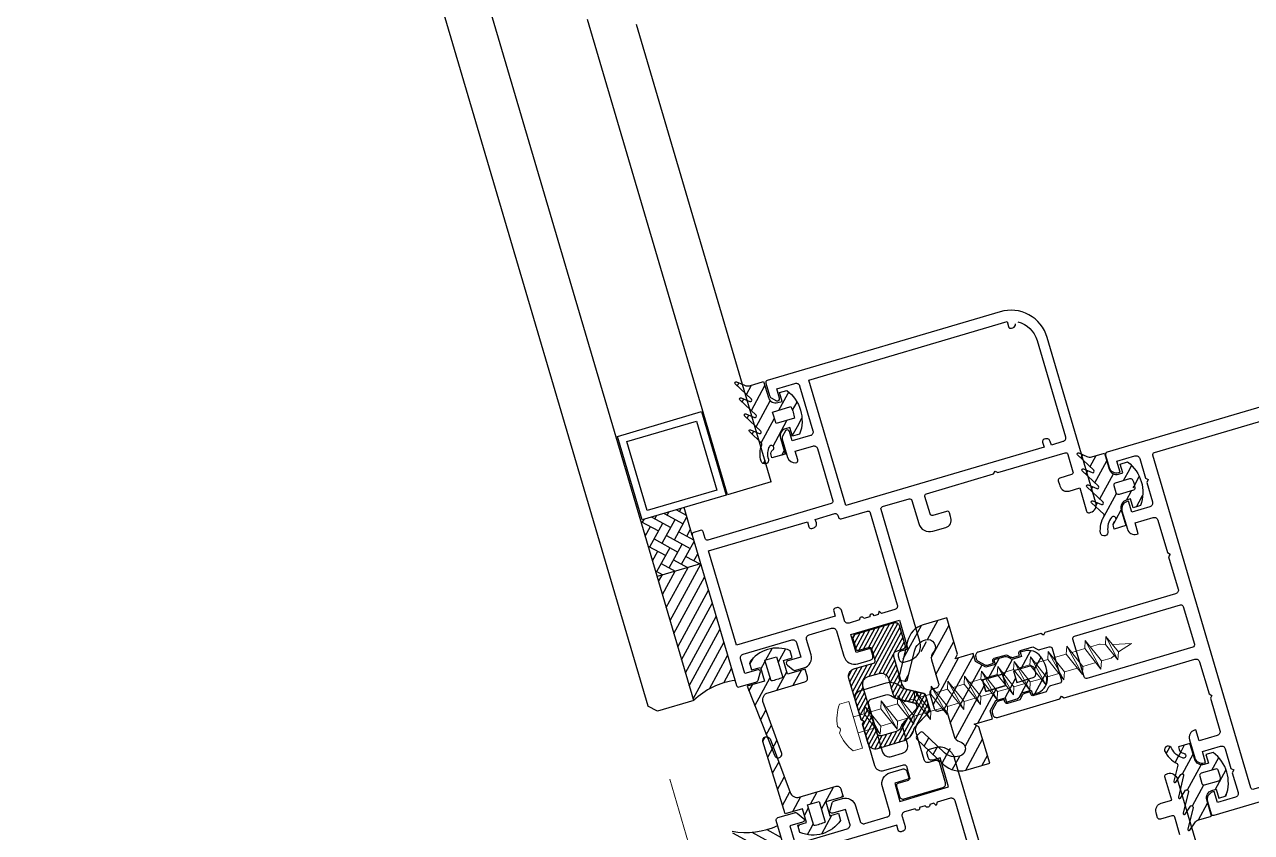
# Model space of a CAD drawing. Header units: millimetres. Extents: x 62878 to 70819, y -67946 to -61850.
# Drawn here: x 63653.77 to 63669.99, y -65542.77 to -65532.09 of the extents above; entities that cross this region are included whole.
import ezdxf

# ---------------------------------------------------------------- set-up
doc = ezdxf.new("R2010")
doc.units = ezdxf.units.MM
doc.layers.add('DOGRAMA', color=171, linetype='Continuous', lineweight=0)
doc.layers.add('GOR-1-yeni', color=46, linetype='Continuous', lineweight=9)
doc.layers.add('DOĞRAMA-yeni', color=40, linetype='Continuous')
pattern_1 = [(61.42666, (63707.5034, -65643.37376), (0.13941514, -0.07592747), [])]

# ---------------------------------------------------------------- blocks, each defined once
blk = doc.blocks.new('a2we')
at = {"lineweight": 5, "ltscale": 0.5}
for p, q in [((-196.01, -415.29), (-196.59, -417.25)), ((-196.01, -415.29), (-195.46, -417.71)), ((-197.57, -417.61), (-196.57, -417.24)), ((-194.16, -418.26), (-197.57, -417.61)), ((-195.16, -418.63), (-197.57, -417.61)), ((-197.11, -419.74), (-197.11, -418.43)), ((-196.89, -417.9), (-197.1, -418.34)), ((-196.57, -417.24), (-194.16, -418.26)), ((-194.16, -418.26), (-195.16, -418.63)), ((-198.11, -420.11), (-197.11, -419.74)), ((-197.11, -419.74), (-193.92, -421.04)), ((-197.11, -419.74), (-193.92, -421.04)), ((-195.16, -418.63), (-194.93, -419.3)), ((-194.92, -420.63), (-194.92, -419.36)), ((-194.92, -421.4), (-198.11, -420.11)), ((-193.92, -421.04), (-198.11, -420.11)), ((-197.11, -422.3), (-197.11, -420.51)), ((-193.92, -421.04), (-194.92, -421.4)), ((-194.92, -423.19), (-194.92, -421.4)), ((-198.11, -422.66), (-197.11, -422.3)), ((-194.92, -423.96), (-198.11, -422.66)), ((-193.92, -423.59), (-198.11, -422.66)), ((-197.11, -422.3), (-193.92, -423.59)), ((-197.11, -422.3), (-193.92, -423.59)), ((-197.11, -424.85), (-197.11, -423.07)), ((-198.11, -425.21), (-197.11, -424.85)), ((-197.11, -424.85), (-193.92, -426.15)), ((-197.11, -424.85), (-193.92, -426.15)), ((-193.92, -423.59), (-194.92, -423.96)), ((-194.92, -425.74), (-194.92, -423.96)), ((-194.92, -426.51), (-198.11, -425.21)), ((-193.92, -426.15), (-198.11, -425.21)), ((-197.11, -427.31), (-197.11, -425.62)), ((-193.92, -426.15), (-194.92, -426.51)), ((-194.92, -428.2), (-194.92, -426.51)), ((-198.11, -427.67), (-197.11, -427.31)), ((-194.92, -428.97), (-198.11, -427.67)), ((-193.92, -428.6), (-198.11, -427.67)), ((-197.11, -427.31), (-193.92, -428.6)), ((-197.11, -427.31), (-193.92, -428.6)), ((-197.11, -429.56), (-197.11, -428.02)), ((-198.11, -429.92), (-197.11, -429.56)), ((-197.11, -429.56), (-193.92, -430.86)), ((-197.11, -429.56), (-193.92, -430.86)), ((-193.92, -428.6), (-194.92, -428.97)), ((-194.92, -430.45), (-194.92, -428.97)), ((-194.92, -431.22), (-198.11, -429.92)), ((-193.92, -430.86), (-198.11, -429.92)), ((-197.11, -431.81), (-197.11, -430.28)), ((-193.92, -430.86), (-194.92, -431.22)), ((-194.92, -432.7), (-194.92, -431.22)), ((-198.11, -432.18), (-197.11, -431.81)), ((-194.92, -433.47), (-198.11, -432.18)), ((-193.92, -433.11), (-198.11, -432.18)), ((-197.11, -431.81), (-193.92, -433.11)), ((-197.11, -431.81), (-193.92, -433.11)), ((-197.11, -434.07), (-197.11, -432.53)), ((-198.11, -434.43), (-197.11, -434.07)), ((-194.92, -435.73), (-198.11, -434.43)), ((-193.92, -435.36), (-198.11, -434.43)), ((-197.11, -434.07), (-193.92, -435.36)), ((-197.11, -434.07), (-193.92, -435.36)), ((-193.92, -433.11), (-194.92, -433.47)), ((-194.92, -434.96), (-194.92, -433.47)), ((-197.11, -436.36), (-197.11, -434.79)), ((-193.92, -435.36), (-194.92, -435.73)), ((-194.92, -437.26), (-194.92, -435.73)), ((-198.11, -436.73), (-197.11, -436.36)), ((-194.92, -438.03), (-198.11, -436.73)), ((-193.92, -437.66), (-198.11, -436.73)), ((-197.11, -436.36), (-193.92, -437.66)), ((-197.11, -436.36), (-193.92, -437.66)), ((-197.11, -438.66), (-197.11, -437.13)), ((-193.92, -437.66), (-194.92, -438.03)), ((-198.11, -439.03), (-197.11, -438.66)), ((-194.92, -440.32), (-198.11, -439.03)), ((-193.92, -439.96), (-198.11, -439.03)), ((-197.11, -438.66), (-193.92, -439.96)), ((-197.11, -438.66), (-193.92, -439.96)), ((-197.11, -440.96), (-197.11, -439.43)), ((-194.92, -439.55), (-194.92, -438.03)), ((-198.11, -441.32), (-197.11, -440.96)), ((-197.11, -440.96), (-193.92, -442.26)), ((-193.92, -439.96), (-194.92, -440.32)), ((-194.92, -441.85), (-194.92, -440.32)), ((-194.92, -442.62), (-198.11, -441.32)), ((-193.92, -442.26), (-198.11, -441.32)), ((-197.11, -443.25), (-197.11, -441.73)), ((-193.92, -442.26), (-194.92, -442.62)), ((-194.92, -444.15), (-194.92, -442.62)), ((-198.11, -443.62), (-197.11, -443.25)), ((-194.92, -444.91), (-198.11, -443.62)), ((-193.92, -444.55), (-198.11, -443.62)), ((-197.11, -443.25), (-193.92, -444.55)), ((-197.11, -445.55), (-197.11, -444.02)), ((-198.11, -445.92), (-197.11, -445.55)), ((-193.92, -446.85), (-198.11, -445.92)), ((-194.92, -447.22), (-198.11, -445.92)), ((-197.11, -445.55), (-193.92, -446.85)), ((-197.11, -445.55), (-193.92, -446.85)), ((-193.92, -444.55), (-194.92, -444.91)), ((-194.92, -446.45), (-194.92, -444.91)), ((-197.11, -447.85), (-197.11, -446.32)), ((-193.92, -446.85), (-194.92, -447.22)), ((-194.92, -448.75), (-194.92, -447.22)), ((-197.11, -447.85), (-198.11, -448.22)), ((-194.92, -449.52), (-198.11, -448.22)), ((-198.11, -448.22), (-193.92, -449.15)), ((-193.92, -449.15), (-197.11, -447.85)), ((-197.11, -450.15), (-197.11, -448.62)), ((-193.92, -449.15), (-194.92, -449.52)), ((-198.11, -450.52), (-197.11, -450.15)), ((-194.92, -451.82), (-198.11, -450.52)), ((-193.92, -451.45), (-198.11, -450.52)), ((-197.11, -450.15), (-193.92, -451.45)), ((-194.92, -451.05), (-194.92, -449.52)), ((-197.11, -453.29), (-197.11, -450.92)), ((-193.92, -451.45), (-194.92, -451.82)), ((-194.92, -453.29), (-194.92, -451.82)), ((-192.8, -453.29), (-199.23, -453.29)), ((-199.23, -454.58), (-199.23, -453.29)), ((-192.8, -454.58), (-192.8, -453.29))]:
    blk.add_line(p, q, dxfattribs=at)
blk.add_lwpolyline([(-196.47, -455.66), (-196.11, -455.4), (-195.92, -455.4), (-195.56, -455.66)], dxfattribs=at)
for centre, radius, start, end in [((-196.91, -418.43), 0.2, 155.3251, 180), ((-195.12, -419.36), 0.2, 0, 19.1116), ((-195.66, -449.53), 6.19, 234.7573, 262.4905), ((-196.37, -449.53), 6.19, 277.5095, 305.2427)]:
    blk.add_arc(centre, radius, start, end, dxfattribs=at)

msp = doc.modelspace()

# ---------------------------------------------------------------- hatches: boundary and pattern name
at = {"layer": 'DOGRAMA', "lineweight": -2}
h = msp.add_hatch(dxfattribs=at)
h.set_pattern_fill('ANSI31', color=256, scale=0.05, angle=433.5058, style=0)
h.set_pattern_definition(pattern_1)
edge = h.paths.add_edge_path(flags=16)
edge.add_arc((63663.549, -65537.328), 0.4, 4.8897, 27.9636, ccw=False)
edge.add_line((63663.948, -65537.294), (63663.706, -65537.365))
edge.add_line((63663.706, -65537.365), (63663.661, -65537.212))
edge.add_line((63663.661, -65537.212), (63663.903, -65537.141))
edge = h.paths.add_edge_path()
edge.add_arc((63663.549, -65537.328), 0.5, -20.4432, 53.2966, ccw=False)
edge.add_line((63664.018, -65537.503), (63663.922, -65537.531))
edge.add_line((63663.922, -65537.531), (63663.888, -65537.416))
edge.add_line((63663.888, -65537.416), (63663.831, -65537.433))
edge.add_arc((63663.859, -65537.529), 0.1, 106.4267, 196.4267)
edge.add_line((63663.763, -65537.557), (63663.825, -65537.768))
edge.add_line((63663.825, -65537.768), (63663.652, -65537.819))
edge.add_line((63663.652, -65537.819), (63663.641, -65537.781))
edge.add_arc((63663.704, -65537.763), 0.065, 128.0173, 196.4267, ccw=False)
edge.add_arc((63663.644, -65537.686), 0.0327, 308.0173, 501.8569)
edge.add_arc((63663.791, -65537.764), 0.199, 150.5104, 200.7763)
edge.add_arc((63663.557, -65537.847), 0.05, -162.6012, 14.9121, ccw=False)
edge.add_arc((63663.817, -65537.766), 0.323, 158.041, 197.3673, ccw=False)
edge.add_arc((63663.499, -65537.637), 0.02, 338.041, 406.4267)
edge.add_line((63663.513, -65537.623), (63663.353, -65537.471))
edge.add_arc((63663.364, -65537.46), 0.015, 66.4267, 226.4267, ccw=False)
edge.add_line((63663.37, -65537.447), (63663.483, -65537.496))
edge.add_arc((63663.491, -65537.477), 0.02, 246.4267, 406.4267)
edge.add_line((63663.504, -65537.463), (63663.291, -65537.26))
edge.add_arc((63663.302, -65537.249), 0.015, 66.4267, 226.4267, ccw=False)
edge.add_line((63663.308, -65537.236), (63663.42, -65537.285))
edge.add_arc((63663.428, -65537.266), 0.02, 246.4267, 406.4267)
edge.add_line((63663.442, -65537.252), (63663.229, -65537.049))
edge.add_arc((63663.239, -65537.038), 0.015, 66.4267, 226.4267, ccw=False)
edge.add_line((63663.245, -65537.025), (63663.358, -65537.074))
edge.add_arc((63663.366, -65537.055), 0.02, 246.4267, 406.4267)
edge.add_line((63663.38, -65537.041), (63663.167, -65536.838))
edge.add_arc((63663.177, -65536.827), 0.015, 66.4267, 226.4267, ccw=False)
edge.add_line((63663.183, -65536.814), (63663.288, -65536.859))
edge.add_arc((63663.328, -65536.768), 0.1, 246.4267, 286.4267)
edge.add_line((63663.357, -65536.864), (63663.542, -65536.809))
edge.add_line((63663.542, -65536.809), (63663.605, -65537.02))
edge.add_arc((63663.7, -65536.992), 0.1, 196.4267, 286.4267)
edge.add_line((63663.729, -65537.088), (63663.786, -65537.071))
edge.add_line((63663.786, -65537.071), (63663.752, -65536.956))
edge.add_line((63663.752, -65536.956), (63663.848, -65536.927))
h = msp.add_hatch(dxfattribs=at)
h.set_pattern_fill('ANSI31', color=256, scale=0.05, angle=433.5058, style=0)
h.set_pattern_definition(pattern_1)
edge = h.paths.add_edge_path()
edge.add_arc((63667.853, -65537.707), 0.1, 246.4267, 286.4267)
edge.add_line((63667.881, -65537.803), (63668.047, -65537.754))
edge.add_line((63668.047, -65537.754), (63668.109, -65537.965))
edge.add_arc((63668.205, -65537.936), 0.1, 196.4267, 286.4267)
edge.add_line((63668.234, -65538.032), (63668.291, -65538.015))
edge.add_line((63668.291, -65538.015), (63668.257, -65537.9))
edge.add_line((63668.257, -65537.9), (63668.353, -65537.872))
edge.add_arc((63668.054, -65538.273), 0.5, -20.4432, 53.2966, ccw=False)
edge.add_line((63668.523, -65538.447), (63668.427, -65538.476))
edge.add_line((63668.427, -65538.476), (63668.393, -65538.361))
edge.add_line((63668.393, -65538.361), (63668.335, -65538.378))
edge.add_arc((63668.364, -65538.473), 0.1, 106.4267, 196.4267)
edge.add_line((63668.268, -65538.502), (63668.33, -65538.713))
edge.add_line((63668.33, -65538.713), (63668.177, -65538.758))
edge.add_line((63668.177, -65538.758), (63668.166, -65538.72))
edge.add_arc((63668.228, -65538.702), 0.065, 128.0173, 196.4267, ccw=False)
edge.add_arc((63668.168, -65538.625), 0.0327, 308.0173, 501.8569)
edge.add_arc((63668.331, -65538.756), 0.242, 141.2292, 186.736)
edge.add_arc((63668.042, -65538.798), 0.05, -162.6012, 14.9121, ccw=False)
edge.add_arc((63668.364, -65538.77), 0.372, 149.9266, 186.5782, ccw=False)
edge.add_arc((63668.024, -65538.576), 0.02, 338.041, 406.4267)
edge.add_line((63668.037, -65538.562), (63667.878, -65538.41))
edge.add_arc((63667.888, -65538.399), 0.015, 66.4267, 226.4267, ccw=False)
edge.add_line((63667.894, -65538.385), (63668.007, -65538.435))
edge.add_arc((63668.015, -65538.416), 0.02, 246.4267, 406.4267)
edge.add_line((63668.029, -65538.402), (63667.816, -65538.199))
edge.add_arc((63667.826, -65538.188), 0.015, 66.4267, 226.4267, ccw=False)
edge.add_line((63667.832, -65538.174), (63667.945, -65538.224))
edge.add_arc((63667.953, -65538.205), 0.02, 246.4267, 406.4267)
edge.add_line((63667.967, -65538.191), (63667.754, -65537.988))
edge.add_arc((63667.764, -65537.977), 0.015, 66.4267, 226.4267, ccw=False)
edge.add_line((63667.77, -65537.963), (63667.883, -65538.013))
edge.add_arc((63667.891, -65537.994), 0.02, 246.4267, 406.4267)
edge.add_line((63667.905, -65537.98), (63667.691, -65537.777))
edge.add_arc((63667.702, -65537.766), 0.015, 66.4267, 226.4267, ccw=False)
edge.add_line((63667.708, -65537.752), (63667.813, -65537.798))
edge = h.paths.add_edge_path(flags=16)
edge.add_line((63668.429, -65538.246), (63668.24, -65538.301))
edge.add_arc((63668.232, -65538.273), 0.03, 196.4267, 286.4267, ccw=False)
edge.add_line((63668.203, -65538.281), (63668.175, -65538.185))
edge.add_arc((63668.203, -65538.177), 0.03, 106.4267, 196.4267, ccw=False)
edge.add_line((63668.195, -65538.148), (63668.383, -65538.092))
edge.add_arc((63668.392, -65538.121), 0.03, 24.1931, 106.4267, ccw=False)
edge.add_arc((63668.054, -65538.273), 0.4, 8.6602, 24.1931, ccw=False)
edge.add_arc((63668.42, -65538.217), 0.03, -73.5733, 8.6602, ccw=False)
h = msp.add_hatch(dxfattribs=at)
h.set_pattern_fill('AR-HBONE', color=256, scale=0.03, angle=433.5058, style=0)
h.set_pattern_definition([(331.42666, (63695.68027, -65524.38708), (0.16277867, 0.04799068), [0.36, -0.12]), (61.42666, (63695.78566, -65524.44447), (0.16277867, 0.04799068), [0.36, -0.12])])
h.paths.add_polyline_path([(63662.561, -65538.714), (63662.49, -65538.474), (63661.915, -65538.644), (63662.134, -65539.386), (63662.709, -65539.216)])
h = msp.add_hatch(dxfattribs=at)
h.set_pattern_fill('ANSI31', color=256, scale=0.04, angle=433.5058, style=0)
h.set_pattern_definition([(61.42666, (63713.24399, -65662.84516), (0.11153211, -0.06074198), [])])
h.paths.add_polyline_path([(63662.761, -65539.489, 0.414214), (63662.795, -65539.508), (63663.163, -65540.757, 0.153231), (63662.616, -65541.023), (63662.212, -65539.651)])
h.paths.add_polyline_path([(63662.709, -65539.216), (63662.78, -65539.455, 0.414214), (63662.761, -65539.489), (63662.212, -65539.651), (63662.134, -65539.386)])
at = {"layer": 'DOGRAMA', "lineweight": -2, "ltscale": 5}
h = msp.add_hatch(dxfattribs=at)
h.set_pattern_fill('ANSI31', color=256, scale=0.015, angle=433.5058, style=0)
h.set_pattern_definition([(61.42666, (63707.503397, -65643.37376), (0.041824542, -0.022778242), [])])
edge = h.paths.add_edge_path(flags=16)
edge.add_line((63665.563, -65541.078), (63665.571, -65541.104))
edge.add_arc((63665.542, -65541.113), 0.03, -43.5733, 16.4267, ccw=False)
edge.add_line((63665.564, -65541.133), (63665.385, -65541.322))
edge.add_arc((63665.457, -65541.391), 0.1, 136.4267, 164.2856)
edge.add_arc((63665.265, -65541.337), 0.1, 286.4267, 344.2856, ccw=False)
edge.add_line((63665.293, -65541.433), (63665.101, -65541.489))
edge.add_arc((63665.087, -65541.441), 0.05, 196.4267, 286.4267, ccw=False)
edge.add_line((63665.039, -65541.456), (63664.855, -65540.832))
edge.add_arc((63664.951, -65540.804), 0.1, 106.4267, 196.4267, ccw=False)
edge.add_line((63664.923, -65540.708), (63665.067, -65540.665))
edge.add_arc((63665.095, -65540.761), 0.1, 16.4267, 106.4267, ccw=False)
edge.add_line((63665.191, -65540.733), (63665.251, -65540.936))
edge.add_arc((63665.347, -65540.907), 0.1, 196.4267, 256.4267)
edge.add_line((63665.323, -65541.005), (63665.542, -65541.057))
edge.add_arc((63665.535, -65541.087), 0.03, 16.4267, 76.4267, ccw=False)
edge = h.paths.add_edge_path()
edge.add_line((63665.016, -65540.493), (63664.972, -65540.344))
edge.add_arc((63664.943, -65540.353), 0.03, 16.4267, 106.4267)
edge.add_line((63664.935, -65540.324), (63664.8, -65540.363))
edge.add_arc((63664.792, -65540.335), 0.03, 196.4267, 286.4267, ccw=False)
edge.add_line((63664.763, -65540.343), (63664.724, -65540.209))
edge.add_arc((63664.771, -65540.195), 0.05, 106.4267, 196.4267, ccw=False)
edge.add_line((63664.757, -65540.147), (63665.27, -65539.995))
edge.add_arc((63665.285, -65540.043), 0.05, 16.4267, 106.4267, ccw=False)
edge.add_line((63665.333, -65540.029), (63665.409, -65540.288))
edge.add_arc((63665.361, -65540.302), 0.05, -73.5733, 16.4267, ccw=False)
edge.add_line((63665.375, -65540.35), (63665.294, -65540.374))
edge.add_arc((63665.308, -65540.422), 0.05, 106.4267, 196.4267)
edge.add_line((63665.26, -65540.436), (63665.37, -65540.81))
edge.add_arc((63665.466, -65540.782), 0.1, 196.4267, 256.4267)
edge.add_line((63665.442, -65540.879), (63665.661, -65540.932))
edge.add_arc((63665.654, -65540.961), 0.03, 16.4267, 76.4267, ccw=False)
edge.add_line((63665.683, -65540.953), (63665.74, -65541.145))
edge.add_arc((63665.711, -65541.153), 0.03, -43.5733, 16.4267, ccw=False)
edge.add_line((63665.732, -65541.174), (63665.546, -65541.37))
edge.add_arc((63665.619, -65541.439), 0.1, 136.4267, 166.9153)
edge.add_arc((63665.327, -65541.371), 0.2, 286.4267, 346.9153, ccw=False)
edge.add_line((63665.383, -65541.562), (63665.047, -65541.662))
edge.add_arc((63665.019, -65541.566), 0.1, 196.4267, 286.4267, ccw=False)
edge.add_line((63664.923, -65541.594), (63664.847, -65541.335))
edge.add_line((63664.847, -65541.335), (63664.867, -65541.298))
edge.add_line((63664.867, -65541.298), (63664.83, -65541.277))
edge.add_line((63664.83, -65541.277), (63664.669, -65540.731))
edge.add_arc((63664.765, -65540.702), 0.1, 106.4267, 196.4267, ccw=False)
edge.add_line((63664.736, -65540.606), (63664.995, -65540.53))
edge.add_arc((63664.987, -65540.501), 0.03, 286.4267, 376.4267)
at = {"layer": 'DOGRAMA', "lineweight": -2}
h = msp.add_hatch(dxfattribs=at)
h.set_pattern_fill('ANSI31', color=256, scale=0.05, angle=433.5058, style=0)
h.set_pattern_definition(pattern_1)
edge = h.paths.add_edge_path(flags=16)
edge.add_arc((63667.09, -65540.673), 0.05, 286.4267, 376.4267)
edge.add_line((63667.138, -65540.659), (63667.121, -65540.602))
edge.add_arc((63667.073, -65540.616), 0.05, 16.4267, 106.4267)
edge.add_line((63667.059, -65540.568), (63666.843, -65540.632))
edge.add_line((63666.843, -65540.632), (63666.888, -65540.785))
edge.add_line((63666.888, -65540.785), (63667.104, -65540.721))
h.paths.add_polyline_path([(63666.744, -65540.827), (63666.699, -65540.674), (63666.435, -65540.752), (63666.481, -65540.905)], flags=16)
edge = h.paths.add_edge_path()
edge.add_arc((63667.043, -65540.562), 0.2, 35.8604, 106.4267)
edge.add_line((63666.986, -65540.37), (63666.932, -65540.386))
edge.add_line((63666.932, -65540.386), (63666.949, -65540.444))
edge.add_line((63666.949, -65540.444), (63666.826, -65540.48))
edge.add_line((63666.826, -65540.48), (63666.788, -65540.459))
edge.add_arc((63666.74, -65540.547), 0.1, 61.4267, 106.4267)
edge.add_line((63666.712, -65540.451), (63666.587, -65540.488))
edge.add_line((63666.587, -65540.488), (63666.604, -65540.546))
edge.add_line((63666.604, -65540.546), (63666.481, -65540.582))
edge.add_line((63666.481, -65540.582), (63666.342, -65540.506))
edge.add_line((63666.342, -65540.506), (63666.312, -65540.403))
edge.add_line((63666.312, -65540.403), (63666.072, -65540.473))
edge.add_line((63666.072, -65540.473), (63666.106, -65540.411))
edge.add_line((63666.106, -65540.411), (63665.964, -65539.932))
edge.add_line((63665.964, -65539.932), (63665.651, -65540.024))
edge.add_arc((63665.736, -65540.312), 0.3, 106.4267, 166.4267)
edge.add_line((63665.444, -65540.241), (63665.329, -65540.719))
edge.add_arc((63665.358, -65540.726), 0.03, 166.4267, 256.4267)
edge.add_line((63665.351, -65540.755), (63665.409, -65540.769))
edge.add_arc((63665.416, -65540.74), 0.03, 256.4267, 346.4267)
edge.add_line((63665.445, -65540.747), (63665.536, -65540.371))
edge.add_arc((63665.731, -65540.417), 0.2, 104.5071, 166.4267, ccw=False)
edge.add_arc((63665.713, -65540.318), 0.1, -43.5733, 109.1415, ccw=False)
edge.add_arc((63665.858, -65540.456), 0.1, 136.4267, 196.4267)
edge.add_line((63665.762, -65540.484), (63665.855, -65540.798))
edge.add_arc((63665.807, -65540.812), 0.05, -73.5733, 16.4267, ccw=False)
edge.add_line((63665.821, -65540.86), (63665.773, -65540.874))
edge.add_arc((63665.787, -65540.922), 0.05, 106.4267, 196.4267)
edge.add_line((63665.739, -65540.936), (63665.796, -65541.128))
edge.add_arc((63665.844, -65541.114), 0.05, 196.4267, 286.4267)
edge.add_line((63665.858, -65541.162), (63665.906, -65541.148))
edge.add_arc((63665.92, -65541.196), 0.05, 16.4267, 106.4267, ccw=False)
edge.add_line((63665.968, -65541.182), (63666.06, -65541.495))
edge.add_arc((63666.156, -65541.467), 0.1, 196.4267, 256.4267)
edge.add_arc((63666.109, -65541.661), 0.1, -76.2882, 76.4267, ccw=False)
edge.add_arc((63666.07, -65541.568), 0.2, 226.4267, 288.3463, ccw=False)
edge.add_line((63665.932, -65541.713), (63665.652, -65541.446))
edge.add_arc((63665.631, -65541.468), 0.03, 46.4267, 136.4267)
edge.add_line((63665.609, -65541.447), (63665.568, -65541.491))
edge.add_arc((63665.589, -65541.512), 0.03, 136.4267, 226.4267)
edge.add_line((63665.569, -65541.533), (63665.925, -65541.872))
edge.add_arc((63666.132, -65541.655), 0.3, 226.4267, 286.4267)
edge.add_line((63666.216, -65541.942), (63666.53, -65541.85))
edge.add_line((63666.53, -65541.85), (63666.388, -65541.37))
edge.add_line((63666.388, -65541.37), (63666.326, -65541.337))
edge.add_line((63666.326, -65541.337), (63666.566, -65541.266))
edge.add_line((63666.566, -65541.266), (63666.535, -65541.162))
edge.add_line((63666.535, -65541.162), (63666.611, -65541.023))
edge.add_line((63666.611, -65541.023), (63666.734, -65540.987))
edge.add_line((63666.734, -65540.987), (63666.751, -65541.044))
edge.add_line((63666.751, -65541.044), (63666.876, -65541.008))
edge.add_arc((63666.848, -65540.912), 0.1, 286.4267, 331.4267)
edge.add_line((63666.936, -65540.96), (63666.956, -65540.921))
edge.add_line((63666.956, -65540.921), (63667.079, -65540.885))
edge.add_line((63667.079, -65540.885), (63667.096, -65540.943))
edge.add_line((63667.096, -65540.943), (63667.15, -65540.927))
edge.add_arc((63667.094, -65540.735), 0.2, 286.4267, 356.9929)
edge.add_arc((63666.824, -65540.721), 0.47, 356.9929, 395.8604)
h = msp.add_hatch(dxfattribs=at)
h.set_pattern_fill('ANSI31', color=256, scale=0.05, angle=433.5058, style=0)
h.set_pattern_definition(pattern_1)
edge = h.paths.add_edge_path(flags=16)
edge.add_arc((63663.529, -65540.106), 0.668, 279.551, 293.3023, ccw=False)
edge.add_line((63663.64, -65540.765), (63663.559, -65540.492))
edge.add_line((63663.559, -65540.492), (63663.713, -65540.446))
edge.add_line((63663.713, -65540.446), (63663.794, -65540.72))
edge = h.paths.add_edge_path()
edge.add_line((63664.121, -65540.715), (63664.089, -65540.609))
edge.add_line((63664.089, -65540.609), (63663.859, -65540.677))
edge.add_line((63663.859, -65540.677), (63663.805, -65540.495))
edge.add_line((63663.805, -65540.495), (63663.921, -65540.461))
edge.add_line((63663.921, -65540.461), (63663.892, -65540.365))
edge.add_arc((63663.72, -65540.772), 0.442, 67.119, 145.7343)
edge.add_line((63663.355, -65540.524), (63663.383, -65540.619))
edge.add_line((63663.383, -65540.619), (63663.499, -65540.586))
edge.add_line((63663.499, -65540.586), (63663.552, -65540.768))
edge.add_line((63663.552, -65540.768), (63663.322, -65540.836))
edge.add_line((63663.322, -65540.836), (63663.684, -65541.747))
edge.add_arc((63663.732, -65541.733), 0.05, 196.4267, 369.7168)
edge.add_line((63663.781, -65541.725), (63663.532, -65541.038))
edge.add_arc((63663.63, -65541.016), 0.1, 106.4267, 192.8519, ccw=False)
edge.add_line((63663.601, -65540.92), (63664.087, -65540.777))
edge.add_arc((63664.073, -65540.729), 0.05, 286.4267, 376.4267)
h = msp.add_hatch(dxfattribs=at)
h.set_pattern_fill('ANSI31', color=256, scale=0.05, angle=433.5058, style=0)
h.set_pattern_definition(pattern_1)
edge = h.paths.add_edge_path(flags=16)
edge.add_arc((63664.093, -65542.018), 0.668, 279.551, 293.3023, ccw=False)
edge.add_line((63664.204, -65542.677), (63664.123, -65542.403))
edge.add_line((63664.123, -65542.403), (63664.276, -65542.358))
edge.add_line((63664.276, -65542.358), (63664.357, -65542.631))
edge = h.paths.add_edge_path()
edge.add_line((63664.561, -65542.191), (63664.592, -65542.296))
edge.add_line((63664.592, -65542.296), (63664.362, -65542.364))
edge.add_line((63664.362, -65542.364), (63664.415, -65542.546))
edge.add_line((63664.415, -65542.546), (63664.531, -65542.512))
edge.add_line((63664.531, -65542.512), (63664.559, -65542.608))
edge.add_arc((63664.194, -65542.359), 0.442, 247.119, 325.7343, ccw=False)
edge.add_line((63664.022, -65542.767), (63663.993, -65542.671))
edge.add_line((63663.993, -65542.671), (63664.108, -65542.637))
edge.add_line((63664.108, -65542.637), (63664.055, -65542.455))
edge.add_line((63664.055, -65542.455), (63663.825, -65542.522))
edge.add_line((63663.825, -65542.522), (63663.533, -65541.566))
edge.add_arc((63663.581, -65541.552), 0.05, 23.1365, 196.4267, ccw=False)
edge.add_line((63663.627, -65541.532), (63663.891, -65542.238))
edge.add_arc((63663.985, -65542.204), 0.1, 200.0014, 286.4267)
edge.add_line((63664.013, -65542.3), (63664.499, -65542.157))
edge.add_arc((63664.513, -65542.205), 0.05, 16.4267, 106.4267, ccw=False)
h = msp.add_hatch(dxfattribs=at)
h.set_pattern_fill('ANSI31', color=256, scale=0.05, angle=433.5058, style=0)
h.set_pattern_definition(pattern_1)
edge = h.paths.add_edge_path()
edge.add_arc((63669.323, -65542.694), 0.1, 106.4267, 146.4267, ccw=False)
edge.add_line((63669.295, -65542.598), (63669.461, -65542.55))
edge.add_line((63669.461, -65542.55), (63669.399, -65542.338))
edge.add_arc((63669.495, -65542.31), 0.1, 106.4267, 196.4267, ccw=False)
edge.add_line((63669.467, -65542.214), (63669.524, -65542.197))
edge.add_line((63669.524, -65542.197), (63669.558, -65542.312))
edge.add_line((63669.558, -65542.312), (63669.654, -65542.284))
edge.add_arc((63669.186, -65542.11), 0.5, 339.5568, 413.2966)
edge.add_line((63669.484, -65541.709), (63669.388, -65541.737))
edge.add_line((63669.388, -65541.737), (63669.422, -65541.852))
edge.add_line((63669.422, -65541.852), (63669.365, -65541.869))
edge.add_arc((63669.337, -65541.773), 0.1, 196.4267, 286.4267, ccw=False)
edge.add_line((63669.241, -65541.801), (63669.178, -65541.59))
edge.add_line((63669.178, -65541.59), (63669.025, -65541.635))
edge.add_line((63669.025, -65541.635), (63669.037, -65541.673))
edge.add_arc((63669.099, -65541.655), 0.065, 196.4267, 264.836)
edge.add_arc((63669.09, -65541.752), 0.0327, -109.0036, 84.836, ccw=False)
edge.add_arc((63669.156, -65541.553), 0.242, 206.1174, 251.6241, ccw=False)
edge.add_arc((63668.891, -65541.675), 0.05, 17.9413, 195.4545)
edge.add_arc((63669.176, -65541.524), 0.372, 206.2752, 242.9267)
edge.add_arc((63668.995, -65541.871), 0.02, -13.5733, 54.8123, ccw=False)
edge.add_line((63669.015, -65541.876), (63668.963, -65542.09))
edge.add_arc((63668.977, -65542.093), 0.015, 166.4267, 326.4267)
edge.add_line((63668.99, -65542.102), (63669.058, -65541.999))
edge.add_arc((63669.075, -65542.01), 0.02, -13.5733, 146.4267, ccw=False)
edge.add_line((63669.094, -65542.015), (63669.025, -65542.301))
edge.add_arc((63669.04, -65542.304), 0.015, 166.4267, 326.4267)
edge.add_line((63669.052, -65542.313), (63669.12, -65542.21))
edge.add_arc((63669.137, -65542.221), 0.02, -13.5733, 146.4267, ccw=False)
edge.add_line((63669.156, -65542.226), (63669.087, -65542.512))
edge.add_arc((63669.102, -65542.515), 0.015, 166.4267, 326.4267)
edge.add_line((63669.114, -65542.524), (63669.183, -65542.421))
edge.add_arc((63669.199, -65542.432), 0.02, -13.5733, 146.4267, ccw=False)
edge.add_line((63669.219, -65542.437), (63669.15, -65542.723))
edge.add_arc((63669.164, -65542.726), 0.015, 166.4267, 326.4267)
edge.add_line((63669.177, -65542.735), (63669.24, -65542.639))
edge = h.paths.add_edge_path(flags=16)
edge.add_line((63669.515, -65541.929), (63669.326, -65541.985))
edge.add_arc((63669.334, -65542.013), 0.03, 106.4267, 196.4267)
edge.add_line((63669.306, -65542.022), (63669.334, -65542.118))
edge.add_arc((63669.363, -65542.109), 0.03, 196.4267, 286.4267)
edge.add_line((63669.371, -65542.138), (63669.56, -65542.083))
edge.add_arc((63669.551, -65542.054), 0.03, 286.4267, 368.6602)
edge.add_arc((63669.186, -65542.11), 0.4, 8.6602, 24.1931)
edge.add_arc((63669.523, -65541.958), 0.03, 24.1931, 106.4267)
h = msp.add_hatch(dxfattribs=at)
h.set_pattern_fill('ANSI31', color=256, scale=0.04, angle=433.5058, style=0)
h.set_pattern_definition([(331.42666, (63639.56832, -65412.94606), (0.06074198, 0.11153211), [])])
h.paths.add_polyline_path([(63664.079, -65543.959, -0.414214), (63664.097, -65543.925), (63663.729, -65542.676, -0.153231), (63663.125, -65542.749), (63663.53, -65544.121)])
h.paths.add_polyline_path([(63664.183, -65544.217), (63664.113, -65543.978, -0.414214), (63664.079, -65543.959), (63663.53, -65544.121), (63663.608, -65544.386)])

# ---------------------------------------------------------------- linework, layer by layer
for p, q in [((63662.598, -65538.839), (63662.49, -65538.474)), ((63662.709, -65539.216), (63662.134, -65539.386)), ((63662.709, -65539.216), (63662.134, -65539.386))]:
    msp.add_line(p, q, dxfattribs=at)
at = {"layer": 'DOGRAMA', "lineweight": -2, "ltscale": 0.5}
for points in [[(63678.192, -65534.763), (63668.082, -65537.743, 0.414214), (63668.062, -65537.781), (63668.11, -65537.944, 0.414214), (63668.234, -65538.011), (63668.253, -65538.006), (63668.211, -65537.862), (63668.45, -65537.791, -0.414214), (63668.513, -65537.825), (63668.589, -65538.084), (63668.626, -65538.104), (63668.606, -65538.141), (63668.682, -65538.4, -0.414214), (63668.648, -65538.463), (63668.409, -65538.533), (63668.366, -65538.389), (63668.347, -65538.395, 0.414214), (63668.279, -65538.519), (63668.35, -65538.759, 0.414214), (63668.474, -65538.827), (63668.493, -65538.821), (63668.451, -65538.677), (63668.691, -65538.606, -0.414214), (63668.753, -65538.64), (63668.879, -65539.069), (63668.917, -65539.089), (63668.896, -65539.126), (63669.022, -65539.551, -0.414214), (63668.988, -65539.614), (63667.261, -65540.123), (63667.241, -65540.16), (63667.204, -65540.14), (63666.379, -65540.383, 0.414214), (63666.345, -65540.445), (63666.353, -65540.473, 0.198912), (63666.377, -65540.503), (63666.465, -65540.551, 0.198912), (63666.503, -65540.555), (63666.579, -65540.532), (63666.571, -65540.503, -0.414214), (63666.591, -65540.466), (63666.754, -65540.418), (63666.81, -65540.449, 0.198912), (63666.848, -65540.453), (63666.924, -65540.43), (63666.916, -65540.402, -0.414214), (63666.936, -65540.364), (63667.099, -65540.316), (63667.156, -65540.347, 0.198912), (63667.194, -65540.351), (63667.318, -65540.314, -0.414214), (63667.355, -65540.335), (63667.479, -65540.757, -0.414214), (63667.459, -65540.794), (63667.335, -65540.831, 0.198912), (63667.305, -65540.855), (63667.275, -65540.911), (63667.112, -65540.959, -0.414214), (63667.074, -65540.939), (63667.066, -65540.91), (63666.99, -65540.932, 0.198912), (63666.96, -65540.956), (63666.929, -65541.013), (63666.766, -65541.061, -0.414214), (63666.729, -65541.041), (63666.721, -65541.012), (63666.645, -65541.034, 0.198912), (63666.615, -65541.058), (63666.567, -65541.146, 0.198912), (63666.563, -65541.184), (63666.571, -65541.212, 0.414214), (63666.633, -65541.246), (63667.458, -65541.003), (63667.478, -65540.966), (63667.516, -65540.986), (63669.242, -65540.477, -0.414214), (63669.304, -65540.511), (63669.43, -65540.936), (63669.467, -65540.956), (63669.447, -65540.993), (63669.573, -65541.422, -0.414214), (63669.539, -65541.484), (63669.299, -65541.555), (63669.257, -65541.411), (63669.238, -65541.416, 0.414214), (63669.17, -65541.541), (63669.241, -65541.78, 0.414214), (63669.365, -65541.848), (63669.384, -65541.842), (63669.342, -65541.699), (63669.582, -65541.628, -0.414214), (63669.644, -65541.662), (63669.72, -65541.921), (63669.757, -65541.941), (63669.737, -65541.978), (63669.813, -65542.237, -0.414214), (63669.78, -65542.299), (63669.54, -65542.37), (63669.497, -65542.226), (63669.478, -65542.232, 0.414214), (63669.41, -65542.356), (63669.459, -65542.519, 0.414214), (63669.496, -65542.539), (63679.606, -65539.559, 0.414214)], [(63666.903, -65536.019, -0.26214), (63667.156, -65536.265), (63667.532, -65537.541, -0.414214), (63667.498, -65537.603), (63667.345, -65537.648), (63667.331, -65537.6, 0.414214), (63667.269, -65537.566), (63667.249, -65537.572, 0.414214), (63667.229, -65537.609), (63667.249, -65537.676), (63664.63, -65538.448), (63664.141, -65536.789), (63666.76, -65536.017), (63666.779, -65536.084, 0.414214), (63666.817, -65536.104), (63666.836, -65536.099, 0.361813), (63666.871, -65536.045)], [(63664.006, -65542.907), (63664.648, -65542.717, 0.414214), (63664.682, -65542.655), (63664.626, -65542.463), (63664.455, -65542.514, -0.668048), (63664.42, -65542.471), (63664.449, -65542.375, -0.19911), (63664.478, -65542.35), (63664.583, -65542.32, -0.414214), (63664.757, -65542.414), (63664.816, -65542.616, 0.414214), (63664.879, -65542.65), (63665.176, -65542.562, 0.414214), (63665.21, -65542.5), (63665.111, -65542.164, -0.414214), (63665.212, -65541.978), (63665.375, -65541.93, -0.414214), (63665.437, -65541.963), (63665.46, -65542.04, -0.414214), (63665.446, -65542.065), (63665.274, -65542.116), (63665.344, -65542.356), (63665.987, -65542.166), (63665.874, -65541.783), (63665.778, -65541.811, -0.414214), (63665.716, -65541.777), (63665.702, -65541.729, -0.414214), (63665.736, -65541.667), (63665.812, -65541.644, -0.414214), (63666.061, -65541.78), (63666.575, -65543.525, 0.414214)], [(63669.045, -65542.797), (63668.978, -65542.567, 0.414214), (63668.94, -65542.547), (63668.787, -65542.592, -0.414214), (63668.75, -65542.572), (63668.735, -65542.524), (63668.73, -65542.505, -0.414214), (63668.797, -65542.38), (63668.936, -65542.339), (63668.846, -65542.032, -0.414214), (63668.866, -65541.995), (63668.885, -65541.989, -0.414214), (63669.01, -65542.057), (63669.654, -65544.244, -0.414214)], [(63664.295, -65544.594), (63663.709, -65542.609, -0.414214), (63663.729, -65542.571), (63663.949, -65542.506, -0.198962), (63663.987, -65542.51), (63664.063, -65542.576, -0.668048), (63664.057, -65542.631), (63663.887, -65542.681), (63663.944, -65542.873, 0.414214)]]:
    msp.add_lwpolyline(points, format="xyb", dxfattribs=at)
for points in [[(63675.941, -65535.614), (63676.276, -65535.515), (63678.07, -65534.986, -0.414214), (63678.107, -65535.007), (63679.402, -65539.4, -0.414214), (63679.382, -65539.437), (63677.588, -65539.966), (63677.253, -65540.065), (63670.02, -65542.197, -0.414214), (63669.983, -65542.177), (63668.688, -65537.784, -0.414214), (63668.708, -65537.746)], [(63663.753, -65537.03), (63663.716, -65536.904), (63663.956, -65536.833, -0.414214), (63664.018, -65536.867), (63664.193, -65537.461, -0.414214), (63664.16, -65537.524), (63663.92, -65537.594), (63663.883, -65537.468, 0.668097), (63663.831, -65537.462), (63663.792, -65537.533, 0.198962), (63663.788, -65537.571), (63663.859, -65537.811, 0.372839), (63663.969, -65537.882, 0.45685), (63663.993, -65537.844), (63663.959, -65537.729), (63664.19, -65537.661, -0.414214), (63664.252, -65537.695), (63664.455, -65538.385, -0.414214), (63664.435, -65538.422), (63662.804, -65538.903, -0.414214), (63662.767, -65538.883), (63662.742, -65538.797, 0.414214), (63662.704, -65538.776), (63662.618, -65538.802, 0.414214), (63662.598, -65538.839), (63663.183, -65540.824, 0.414214), (63663.22, -65540.845), (63663.44, -65540.78, 0.198962), (63663.47, -65540.756), (63663.498, -65540.66, 0.668048), (63663.463, -65540.617), (63663.293, -65540.667), (63663.237, -65540.475, -0.414214), (63663.27, -65540.413), (63663.913, -65540.224, -0.414214), (63663.975, -65540.257), (63664.032, -65540.449), (63663.861, -65540.499, 0.668048), (63663.856, -65540.555), (63663.931, -65540.62, 0.19911), (63663.969, -65540.624), (63664.074, -65540.593, 0.414214), (63664.169, -65540.419), (63664.109, -65540.218, -0.414214), (63664.143, -65540.156), (63664.441, -65540.068, -0.414214), (63664.503, -65540.102), (63664.602, -65540.438, 0.414214), (63664.788, -65540.539), (63664.951, -65540.491, 0.414214), (63664.985, -65540.429), (63664.962, -65540.352, 0.414214), (63664.937, -65540.339), (63664.765, -65540.389), (63664.694, -65540.15), (63665.337, -65539.96), (63665.45, -65540.344), (63665.354, -65540.372, 0.414214), (63665.32, -65540.434), (63665.334, -65540.482, 0.414214), (63665.396, -65540.516), (63665.473, -65540.493, 0.414214), (63665.608, -65540.245), (63665.094, -65538.499, -0.414214), (63665.114, -65538.462), (63665.464, -65538.359, -0.414214), (63665.501, -65538.379), (63665.592, -65538.686, 0.414214), (63665.778, -65538.787), (63665.951, -65538.737, 0.414214), (63666.018, -65538.612), (63666.013, -65538.593), (63665.999, -65538.545, 0.414214), (63665.961, -65538.525), (63665.779, -65538.579, -0.414214), (63665.742, -65538.558), (63665.674, -65538.328, -0.414214), (63665.694, -65538.291), (63666.582, -65538.029), (63666.602, -65537.992), (63666.639, -65538.012), (63667.526, -65537.751, -0.414214), (63667.564, -65537.771), (63667.631, -65538.001, -0.414214), (63667.611, -65538.039), (63667.458, -65538.084, 0.414214), (63667.437, -65538.121), (63667.452, -65538.169), (63667.457, -65538.188, 0.414214), (63667.581, -65538.256), (63667.72, -65538.215), (63667.811, -65538.522, 0.414214), (63667.848, -65538.542), (63667.867, -65538.536, 0.414214), (63667.935, -65538.412), (63667.29, -65536.225, 0.414214), (63666.669, -65535.887), (63663.59, -65536.795, 0.414214), (63663.57, -65536.832), (63663.618, -65536.994, 0.19911), (63663.642, -65537.024), (63663.713, -65537.063, 0.668097)], [(63665.016, -65540.493), (63664.972, -65540.344, 0.414214), (63664.935, -65540.324), (63664.8, -65540.363, -0.414214), (63664.763, -65540.343), (63664.724, -65540.209, -0.414214), (63664.757, -65540.147), (63665.27, -65539.995, -0.414214), (63665.333, -65540.029), (63665.409, -65540.288, -0.414214), (63665.375, -65540.35), (63665.294, -65540.374, 0.414214), (63665.26, -65540.436), (63665.37, -65540.81, 0.267949), (63665.442, -65540.879), (63665.661, -65540.932, -0.267949), (63665.683, -65540.953), (63665.74, -65541.145, -0.267949), (63665.732, -65541.174), (63665.546, -65541.37, 0.133822), (63665.521, -65541.416, -0.270236), (63665.383, -65541.562), (63665.047, -65541.662, -0.414214), (63664.923, -65541.594), (63664.847, -65541.335), (63664.867, -65541.298), (63664.83, -65541.277), (63664.669, -65540.731, -0.414214), (63664.736, -65540.606), (63664.995, -65540.53, 0.414214)], [(63665.563, -65541.078), (63665.571, -65541.104, -0.267949), (63665.564, -65541.133), (63665.385, -65541.322, 0.12216), (63665.361, -65541.364, -0.257961), (63665.293, -65541.433), (63665.101, -65541.489, -0.414214), (63665.039, -65541.456), (63664.855, -65540.832, -0.414214), (63664.923, -65540.708), (63665.067, -65540.665, -0.414214), (63665.191, -65540.733), (63665.251, -65540.936, 0.267949), (63665.323, -65541.005), (63665.542, -65541.057, -0.267949)], [(63665.429, -65541.893), (63665.472, -65542.042, -0.414214), (63665.452, -65542.079), (63665.318, -65542.119, 0.414214), (63665.298, -65542.156), (63665.337, -65542.29, 0.414214), (63665.399, -65542.324), (63665.912, -65542.173, 0.414214), (63665.946, -65542.111), (63665.87, -65541.852, 0.414214), (63665.808, -65541.818), (63665.726, -65541.842, -0.414214), (63665.664, -65541.808), (63665.554, -65541.434, -0.267949), (63665.577, -65541.337), (63665.732, -65541.174, 0.267949), (63665.739, -65541.145), (63665.683, -65540.953, 0.267949), (63665.661, -65540.932), (63665.399, -65540.868, -0.133822), (63665.353, -65540.843, 0.270236), (63665.157, -65540.795), (63664.821, -65540.894, 0.414214), (63664.753, -65541.018), (63664.83, -65541.277), (63664.867, -65541.298), (63664.847, -65541.335), (63665.008, -65541.882, 0.414214), (63665.132, -65541.949), (63665.391, -65541.873, -0.414214)], [(63665.571, -65541.104), (63665.563, -65541.078, 0.267949), (63665.542, -65541.057), (63665.289, -65540.996, -0.12216), (63665.246, -65540.974, 0.257961), (63665.151, -65540.953), (63664.959, -65541.01, 0.414214), (63664.926, -65541.072), (63665.109, -65541.695, 0.414214), (63665.234, -65541.763), (63665.378, -65541.72, 0.414214), (63665.445, -65541.596), (63665.386, -65541.394, -0.267949), (63665.409, -65541.296), (63665.564, -65541.133, 0.267949)]]:
    msp.add_lwpolyline(points, format="xyb", close=True, dxfattribs=at)
at = {"layer": 'DOGRAMA', "lineweight": -2}
for points in [[(63663.848, -65536.927, -0.333333), (63664.018, -65537.503), (63663.922, -65537.531), (63663.888, -65537.416), (63663.831, -65537.433, 0.414214), (63663.763, -65537.557), (63663.825, -65537.768), (63663.652, -65537.819), (63663.641, -65537.781, -0.307685), (63663.664, -65537.712, 1.128702), (63663.618, -65537.666, 0.222912), (63663.605, -65537.834, -0.978531), (63663.509, -65537.862, -0.173298), (63663.518, -65537.645, 0.307572), (63663.513, -65537.623), (63663.353, -65537.471, -0.8391), (63663.37, -65537.447), (63663.483, -65537.496, 0.8391), (63663.504, -65537.463), (63663.291, -65537.26, -0.8391), (63663.308, -65537.236), (63663.42, -65537.285, 0.8391), (63663.442, -65537.252), (63663.229, -65537.049, -0.8391), (63663.245, -65537.025), (63663.358, -65537.074, 0.8391), (63663.38, -65537.041), (63663.167, -65536.838, -0.8391), (63663.183, -65536.814), (63663.288, -65536.859, 0.176327), (63663.357, -65536.864), (63663.542, -65536.809), (63663.605, -65537.02, 0.414214), (63663.729, -65537.088), (63663.786, -65537.071), (63663.752, -65536.956)], [(63663.903, -65537.141, -0.101021), (63663.948, -65537.294), (63663.706, -65537.365), (63663.661, -65537.212)], [(63663.903, -65537.141, -0.101021), (63663.948, -65537.294), (63663.706, -65537.365), (63663.661, -65537.212)], [(63667.813, -65537.798, 0.176327), (63667.881, -65537.803), (63668.047, -65537.754), (63668.109, -65537.965, 0.414214), (63668.234, -65538.032), (63668.291, -65538.015), (63668.257, -65537.9), (63668.353, -65537.872, -0.333333), (63668.523, -65538.447), (63668.427, -65538.476), (63668.393, -65538.361), (63668.335, -65538.378, 0.414214), (63668.268, -65538.502), (63668.33, -65538.713), (63668.177, -65538.758), (63668.166, -65538.72, -0.307685), (63668.188, -65538.65, 1.128702), (63668.142, -65538.604, 0.201212), (63668.091, -65538.785, -0.978531), (63667.995, -65538.813, -0.1613), (63668.042, -65538.584, 0.307572), (63668.037, -65538.562), (63667.878, -65538.41, -0.8391), (63667.894, -65538.385), (63668.007, -65538.435, 0.8391), (63668.029, -65538.402), (63667.816, -65538.199, -0.8391), (63667.832, -65538.174), (63667.945, -65538.224, 0.8391), (63667.967, -65538.191), (63667.754, -65537.988, -0.8391), (63667.77, -65537.963), (63667.883, -65538.013, 0.8391), (63667.905, -65537.98), (63667.691, -65537.777, -0.8391), (63667.708, -65537.752)], [(63668.429, -65538.246), (63668.24, -65538.301, -0.414214), (63668.203, -65538.281), (63668.175, -65538.185, -0.414214), (63668.195, -65538.148), (63668.383, -65538.092, -0.375047), (63668.419, -65538.109, -0.067879), (63668.45, -65538.213, -0.375047)], [(63667.205, -65540.445, 0.318017), (63666.986, -65540.37), (63666.932, -65540.386), (63666.949, -65540.444), (63666.826, -65540.48), (63666.788, -65540.459, 0.198912), (63666.712, -65540.451), (63666.587, -65540.488), (63666.604, -65540.546), (63666.481, -65540.582), (63666.342, -65540.506), (63666.312, -65540.403), (63666.072, -65540.473), (63666.106, -65540.411), (63665.964, -65539.932), (63665.651, -65540.024, 0.267949), (63665.444, -65540.241), (63665.329, -65540.719, 0.414214), (63665.351, -65540.755), (63665.409, -65540.769, 0.414214), (63665.445, -65540.747), (63665.536, -65540.371, -0.276947), (63665.681, -65540.224, -0.786321), (63665.786, -65540.387, 0.267949), (63665.762, -65540.484), (63665.855, -65540.798, -0.414214), (63665.821, -65540.86), (63665.773, -65540.874, 0.414214), (63665.739, -65540.936), (63665.796, -65541.128, 0.414214), (63665.858, -65541.162), (63665.906, -65541.148, -0.414214), (63665.968, -65541.182), (63666.06, -65541.495, 0.267949), (63666.133, -65541.564, -0.786321), (63666.133, -65541.758, -0.276947), (63665.932, -65541.713), (63665.652, -65541.446, 0.414214), (63665.609, -65541.447), (63665.568, -65541.491, 0.414214), (63665.569, -65541.533), (63665.925, -65541.872, 0.267949), (63666.216, -65541.942), (63666.53, -65541.85), (63666.388, -65541.37), (63666.326, -65541.337), (63666.566, -65541.266), (63666.535, -65541.162), (63666.611, -65541.023), (63666.734, -65540.987), (63666.751, -65541.044), (63666.876, -65541.008, 0.198912), (63666.936, -65540.96), (63666.956, -65540.921), (63667.079, -65540.885), (63667.096, -65540.943), (63667.15, -65540.927, 0.318017), (63667.294, -65540.745, 0.171237)], [(63664.121, -65540.715), (63664.089, -65540.609), (63663.859, -65540.677), (63663.805, -65540.495), (63663.921, -65540.461), (63663.892, -65540.365, 0.357143), (63663.355, -65540.524), (63663.383, -65540.619), (63663.499, -65540.586), (63663.552, -65540.768), (63663.322, -65540.836), (63663.684, -65541.747, 0.943095), (63663.781, -65541.725), (63663.532, -65541.038, -0.396056), (63663.601, -65540.92), (63664.087, -65540.777, 0.414214)], [(63663.794, -65540.72, -0.060074), (63663.64, -65540.765), (63663.559, -65540.492), (63663.713, -65540.446)], [(63667.104, -65540.721, 0.414214), (63667.138, -65540.659), (63667.121, -65540.602, 0.414214), (63667.059, -65540.568), (63666.843, -65540.632), (63666.888, -65540.785)], [(63664.561, -65542.191), (63664.592, -65542.296), (63664.362, -65542.364), (63664.415, -65542.546), (63664.531, -65542.512), (63664.559, -65542.608, -0.357143), (63664.022, -65542.767), (63663.993, -65542.671), (63664.108, -65542.637), (63664.055, -65542.455), (63663.825, -65542.522), (63663.533, -65541.566, -0.943095), (63663.627, -65541.532), (63663.891, -65542.238, 0.396056), (63664.013, -65542.3), (63664.499, -65542.157, -0.414214)], [(63669.24, -65542.639, -0.176327), (63669.295, -65542.598), (63669.461, -65542.55), (63669.399, -65542.338, -0.414214), (63669.467, -65542.214), (63669.524, -65542.197), (63669.558, -65542.312), (63669.654, -65542.284, 0.333333), (63669.484, -65541.709), (63669.388, -65541.737), (63669.422, -65541.852), (63669.365, -65541.869, -0.414214), (63669.241, -65541.801), (63669.178, -65541.59), (63669.025, -65541.635), (63669.037, -65541.673, 0.307685), (63669.093, -65541.72, -1.128702), (63669.08, -65541.783, -0.201212), (63668.938, -65541.66, 0.978531), (63668.842, -65541.689, 0.1613), (63669.007, -65541.855, -0.307572), (63669.015, -65541.876), (63668.963, -65542.09, 0.8391), (63668.99, -65542.102), (63669.058, -65541.999, -0.8391), (63669.094, -65542.015), (63669.025, -65542.301, 0.8391), (63669.052, -65542.313), (63669.12, -65542.21, -0.8391), (63669.156, -65542.226), (63669.087, -65542.512, 0.8391), (63669.114, -65542.524), (63669.183, -65542.421, -0.8391), (63669.219, -65542.437), (63669.15, -65542.723, 0.8391), (63669.177, -65542.735)], [(63669.515, -65541.929), (63669.326, -65541.985, 0.414214), (63669.306, -65542.022), (63669.334, -65542.118, 0.414214), (63669.371, -65542.138), (63669.56, -65542.083, 0.375047), (63669.581, -65542.049, 0.067879), (63669.55, -65541.946, 0.375047)], [(63664.357, -65542.631, -0.060074), (63664.204, -65542.677), (63664.123, -65542.403), (63664.276, -65542.358)]]:
    msp.add_lwpolyline(points, format="xyb", close=True, dxfattribs=at)
at = {"layer": 'DOGRAMA', "linetype": 'ByBlock', "lineweight": -2}
msp.add_lwpolyline([(63665.002, -65539.903, 1), (63664.944, -65539.92), (63664.867, -65539.942, 1), (63664.81, -65539.959), (63664.671, -65540, -0.414214), (63664.609, -65539.966), (63664.569, -65539.832, 0.414214), (63664.507, -65539.798), (63664.488, -65539.804, 0.414214), (63664.468, -65539.841), (63664.487, -65539.908), (63663.183, -65540.293), (63662.815, -65539.046), (63664.12, -65538.661), (63664.14, -65538.728, 0.414214), (63664.177, -65538.749), (63664.206, -65538.74, 0.414214), (63664.239, -65538.678), (63664.225, -65538.63), (63664.484, -65538.554, -0.414214), (63664.521, -65538.574), (63664.53, -65538.603, 0.414214), (63664.567, -65538.623), (63664.913, -65538.521, -0.414214), (63664.95, -65538.542), (63665.309, -65539.76, -0.414214), (63665.275, -65539.822), (63665.1, -65539.874), (63665.068, -65539.843), (63665.057, -65539.886)], format="xyb", close=True, dxfattribs=at)
at = {"layer": 'DOGRAMA', "lineweight": -2, "ltscale": 5}
msp.add_lwpolyline([(63667.652, -65540.174), (63669.052, -65539.761, -0.414214), (63669.089, -65539.782), (63669.236, -65540.28, -0.414214), (63669.216, -65540.318), (63667.816, -65540.731, -0.414214), (63667.779, -65540.71), (63667.631, -65540.212, -0.414214)], format="xyb", close=True, dxfattribs=at)
at = {"layer": 'DOGRAMA', "lineweight": -2}
for points in [[(63666.744, -65540.827), (63666.699, -65540.674), (63666.435, -65540.752), (63666.481, -65540.905)], [(63666.699, -65540.674), (63666.744, -65540.827), (63666.481, -65540.905), (63666.435, -65540.752)]]:
    msp.add_lwpolyline(points, close=True, dxfattribs=at)
at = {"layer": 'DOGRAMA', "linetype": 'ByBlock', "lineweight": -2}
msp.add_lwpolyline([(63666.432, -65543.568), (63666.072, -65542.35, 0.414214), (63666.01, -65542.316), (63665.835, -65542.368), (63665.824, -65542.41), (63665.793, -65542.38), (63665.737, -65542.396, -1), (63665.679, -65542.413), (63665.603, -65542.436, -1), (63665.545, -65542.453), (63665.406, -65542.494, 0.414214), (63665.372, -65542.556), (63665.412, -65542.69, -0.414214), (63665.378, -65542.752), (63665.359, -65542.758, -0.414214), (63665.322, -65542.738), (63665.302, -65542.671), (63663.997, -65543.055)], format="xyb", dxfattribs=at)
at = {"layer": 'DOGRAMA', "lineweight": -2}
for centre, start, end in [((63663.313, -65541.762), 98.4655, 133.3124), ((63663.31, -65541.751), 259.5409, 294.3878)]:
    msp.add_arc(centre, 1.016, start, end, dxfattribs=at)
at = {"layer": 'DOĞRAMA-yeni', "color": 122, "lineweight": -2}
for p, q in [((63662.618, -65541.022), (63637.631, -65456.268)), ((63662.015, -65541.098), (63637.083, -65456.534)), ((63663.066, -65538.305), (63661.214, -65532.024)), ((63663.641, -65538.135), (63661.86, -65532.092)), ((63663.641, -65538.135), (63663.066, -65538.305)), ((63662.137, -65541.164), (63662.012, -65541.097)), ((63662.618, -65541.022), (63662.137, -65541.164))]:
    msp.add_line(p, q, dxfattribs=at)
for points in [[(63661.934, -65538.638), (63661.609, -65537.535), (63662.722, -65537.207), (63663.047, -65538.31)], [(63662.002, -65538.514), (63661.733, -65537.603), (63662.654, -65537.332), (63662.923, -65538.243)]]:
    msp.add_lwpolyline(points, close=True, dxfattribs=at)
at = {"layer": 'GOR-1-yeni'}
msp.add_line((63892.772, -66323.799), (63662.3, -65542.065), dxfattribs=at)

# ---------------------------------------------------------------- block references
at = {"layer": 'DOGRAMA', "linetype": 'ByBlock', "lineweight": -2, "xscale": -0.09999999999204405, "yscale": 0.09999999999854481, "zscale": 0.1, "rotation": 286.4266584109327}
msp.add_blockref('a2we', (63702.695, -65509.725), dxfattribs=at)

doc.saveas('drawing.dxf')
